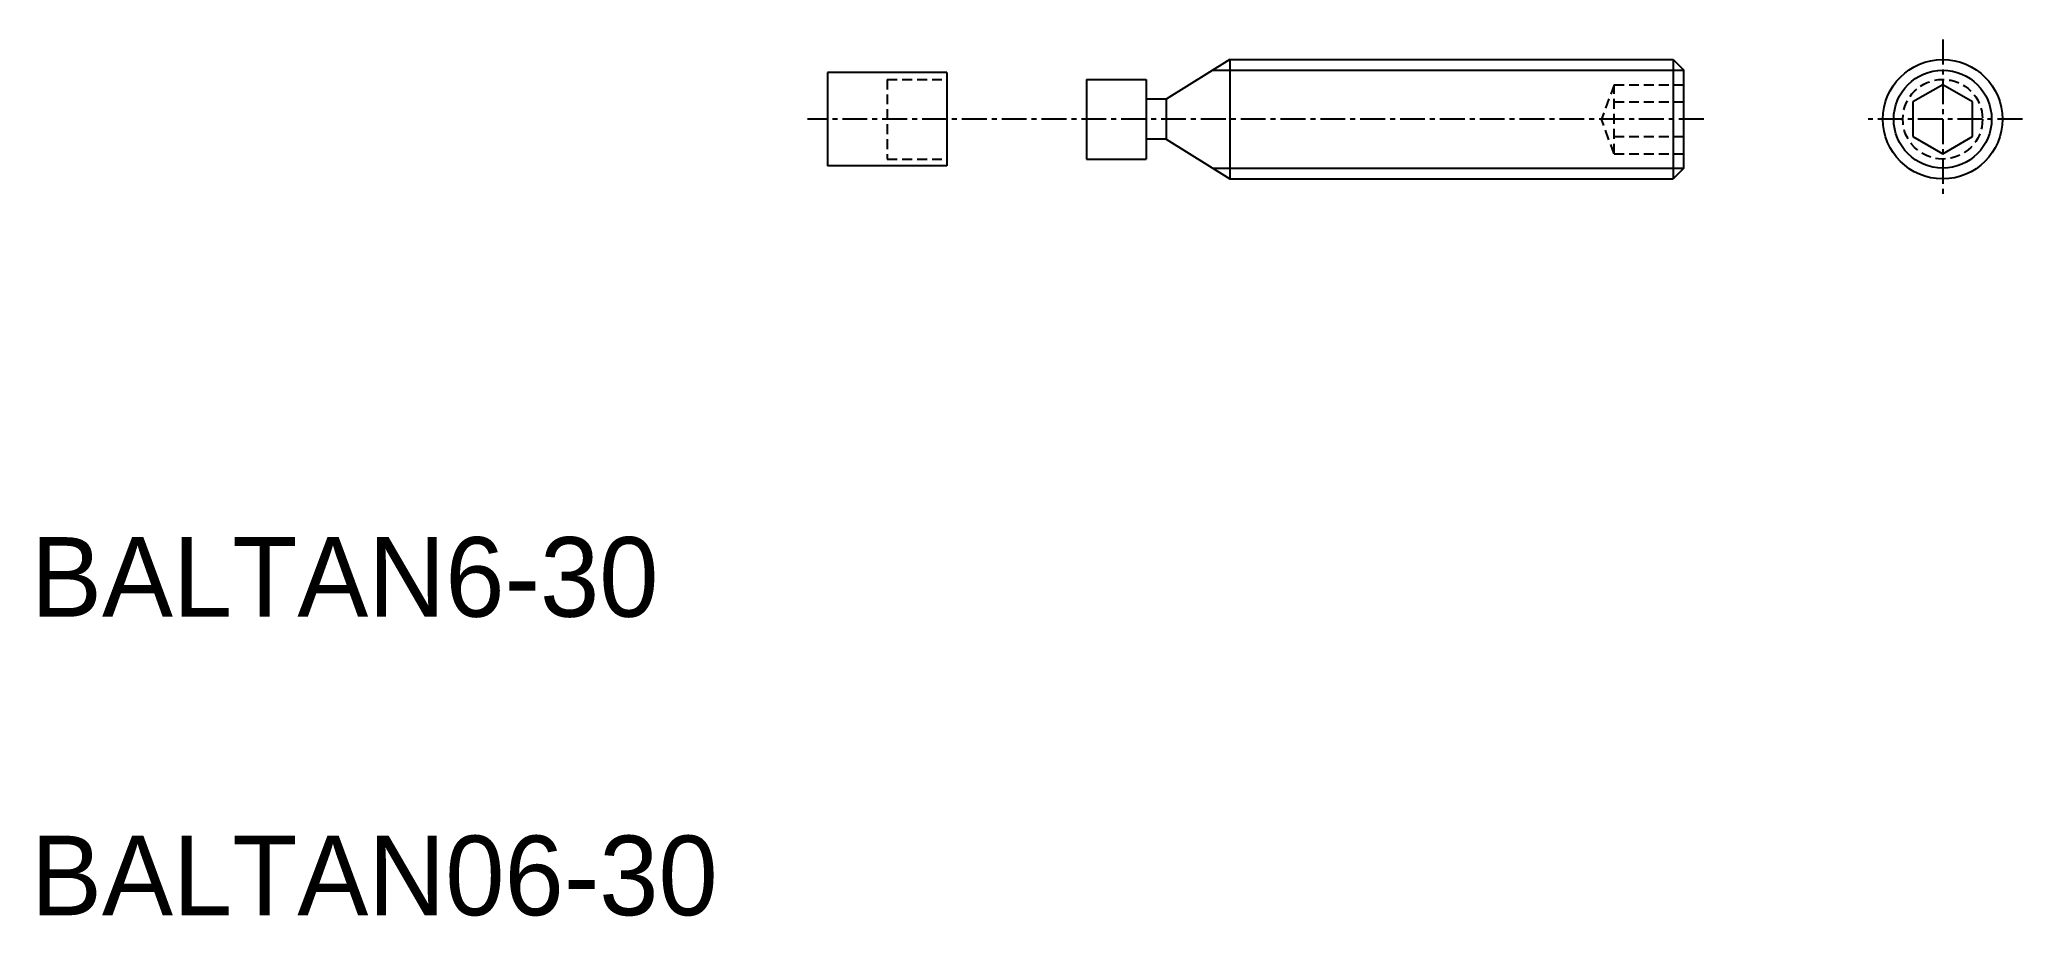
# Model space of a CAD drawing. Extents: x 10.4 to 110, y 9.9 to 54.
import ezdxf

# ---------------------------------------------------------------- set-up
doc = ezdxf.new("R2010")
doc.units = 0
doc.linetypes.add('CENTER', pattern=[2, 1.25, -0.25, 0.25, -0.25])
doc.linetypes.add('DASHED', pattern=[0.75, 0.5, -0.25])
doc.layers.get('0').update_dxf_attribs({"linetype": 'CONTINUOUS'})
doc.layers.add('CENTER', color=1, linetype='CENTER')

msp = doc.modelspace()

# ---------------------------------------------------------------- linework, layer by layer
at = {"color": 7, "linetype": 'CONTINUOUS'}
for p, q in [((70.2, 53), (67, 51)), ((70.2, 53), (92.458, 53)), ((70.2, 53), (70.2, 47)), ((92.458, 53), (93, 52.458)), ((92.458, 53), (92.458, 47)), ((56, 52.35), (50, 52.35)), ((50, 52.35), (50, 47.65)), ((56, 52.35), (56, 47.65)), ((63, 52), (63, 48)), ((63, 52), (66, 52)), ((66, 52), (66, 48)), ((93, 47.541), (93, 52.458)), ((67, 51), (66, 51)), ((67, 51), (67, 49)), ((106, 51.732), (104.5, 50.866)), ((104.5, 50.866), (104.5, 49.134)), ((107.5, 50.866), (106, 51.732)), ((107.5, 49.134), (107.5, 50.866)), ((67, 49), (66, 49)), ((67, 49), (70.2, 47)), ((104.5, 49.134), (106, 48.268)), ((106, 48.268), (107.5, 49.134)), ((63, 48), (66, 48)), ((56, 47.65), (50, 47.65)), ((70.2, 47), (92.458, 47)), ((93, 47.541), (92.458, 47))]:
    msp.add_line(p, q, dxfattribs=at)
at = {"color": 3, "linetype": 'DASHED'}
for p, q in [((53, 52), (53, 48)), ((53, 52), (56, 52)), ((89.5, 51.732), (88.87, 50)), ((89.5, 48.268), (89.5, 51.732)), ((89.5, 51.732), (93, 51.732)), ((89.5, 50.866), (93, 50.866)), ((89.5, 48.268), (88.87, 50)), ((89.5, 49.134), (93, 49.134)), ((53, 48), (56, 48)), ((89.5, 48.268), (93, 48.268))]:
    msp.add_line(p, q, dxfattribs=at)
at = {"color": 3, "linetype": 'CONTINUOUS'}
for p, q in [((69.334, 52.458), (93, 52.458)), ((69.334, 47.541), (93, 47.541))]:
    msp.add_line(p, q, dxfattribs=at)
at = {"color": 7, "linetype": 'CONTINUOUS'}
msp.add_circle((106, 50), 3, dxfattribs=at)
at = {"color": 3, "linetype": 'CONTINUOUS'}
msp.add_circle((106, 50), 2.458, dxfattribs=at)
at = {"color": 3, "linetype": 'DASHED'}
msp.add_circle((106, 50), 2, dxfattribs=at)
at = {"layer": 'CENTER', "color": 1, "linetype": 'CENTER'}
for p, q in [((106, 54), (106, 46)), ((94, 50), (49, 50)), ((110, 50), (102, 50))]:
    msp.add_line(p, q, dxfattribs=at)

# ---------------------------------------------------------------- texts
at = {"color": 7, "linetype": 'CONTINUOUS'}
for s, p in [('BALTAN6-30', (10, 25)), ('BALTAN06-30', (10, 10))]:
    msp.add_text(s, height=4, dxfattribs=at).set_placement(p)

doc.saveas('drawing.dxf')
